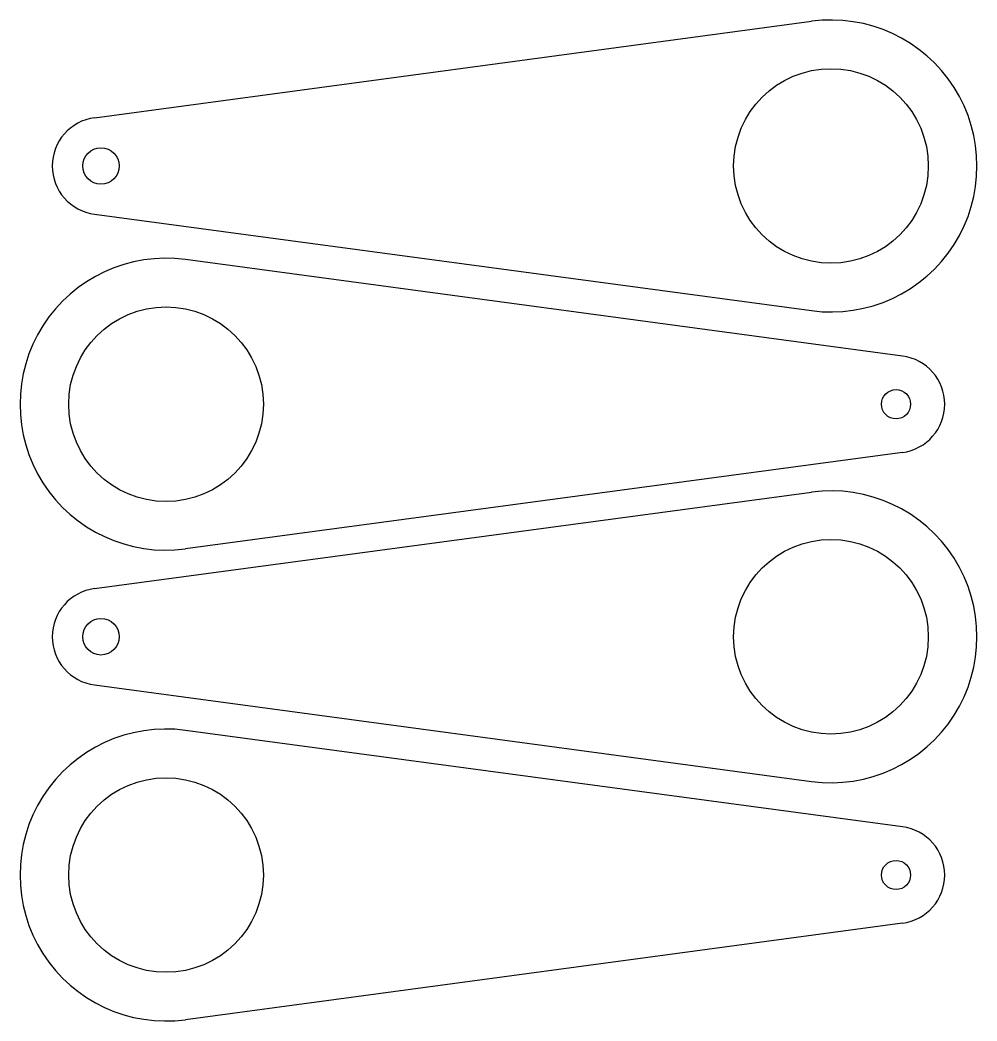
# Model space of a CAD drawing. Header units: millimetres. Extents: x 2634.3 to 2673.7, y 1633.1 to 1674.2.
import ezdxf

# ---------------------------------------------------------------- set-up
doc = ezdxf.new("R2010")
doc.units = ezdxf.units.MM

msp = doc.modelspace()

# ---------------------------------------------------------------- linework, layer by layer
for p, q in [((2637.408, 1670.232), (2666.875, 1674.196)), ((2637.408, 1666.268), (2666.875, 1662.303)), ((2670.615, 1660.439), (2641.148, 1664.403)), ((2670.615, 1656.474), (2641.148, 1652.51)), ((2637.408, 1650.881), (2666.875, 1654.846)), ((2637.408, 1646.917), (2666.875, 1642.953)), ((2670.615, 1641.088), (2641.148, 1645.052)), ((2670.615, 1637.124), (2641.148, 1633.159))]:
    msp.add_line(p, q)
for centre, radius in [((2667.675, 1668.25), 4), ((2637.675, 1668.25), 0.75), ((2640.348, 1658.456), 4), ((2670.348, 1658.456), 0.6), ((2667.675, 1648.899), 4), ((2637.675, 1648.899), 0.75), ((2640.348, 1639.106), 4), ((2670.348, 1639.106), 0.6)]:
    msp.add_circle(centre, radius)
for centre, radius, start, end in [((2667.675, 1668.25), 6, 262.3377, 97.6623), ((2637.675, 1668.25), 2, 97.6623, 262.3377), ((2640.348, 1658.456), 6, 82.3377, 277.6623), ((2670.348, 1658.456), 2, 277.6623, 82.3377), ((2667.675, 1648.899), 6, 262.3377, 97.6623), ((2637.675, 1648.899), 2, 97.6623, 262.3377), ((2640.348, 1639.106), 6, 82.3377, 277.6623), ((2670.348, 1639.106), 2, 277.6623, 82.3377)]:
    msp.add_arc(centre, radius, start, end)

doc.saveas('drawing.dxf')
